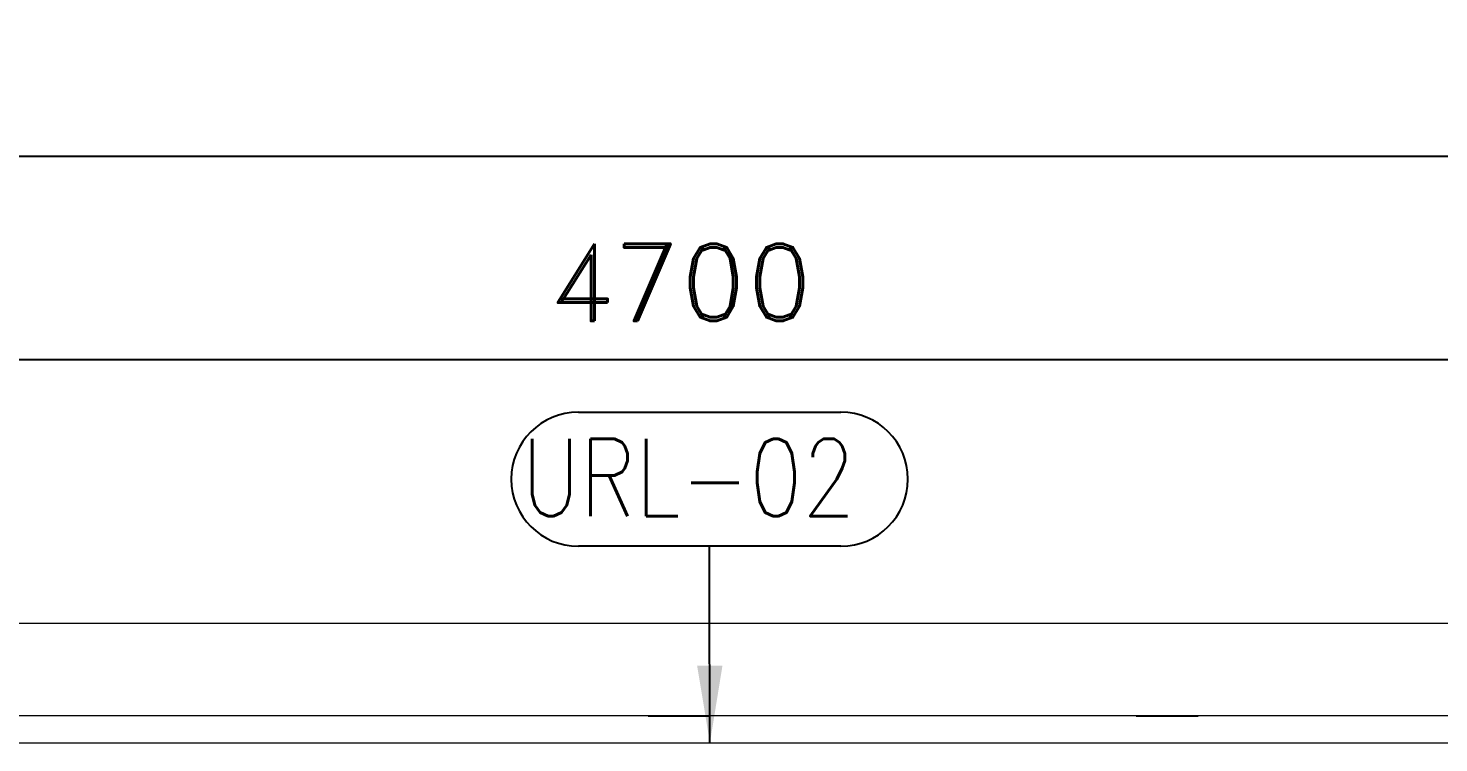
# Model space of a CAD drawing. Header units: millimetres. Extents: x -312439 to 477422, y -331570 to 212570.
# Drawn here: x 348253 to 350536, y 208028 to 209186 of the extents above; entities that cross this region are included whole.
import ezdxf

# ---------------------------------------------------------------- set-up
doc = ezdxf.new("R2010")
doc.units = ezdxf.units.MM
doc.layers.add('ARCONDTEXTO', color=4, linetype='Continuous')
doc.layers.add('TEXTO FORMATO', color=4, linetype='Continuous')
doc.layers.add("MS-110TR'S", color=3, linetype='Continuous', lineweight=5)
doc.styles.add('ROMAND', font='ROMAND.SHX')
doc.styles.add('ROMANS', font='romans.shx', dxfattribs={"height": 187.5})
doc.dimstyles.new('1-50 (MILIMETRO)', dxfattribs={"dimscale": 0, "dimtxt": 125, "dimasz": 125, "dimexe": 100, "dimexo": 100, "dimgap": 50, "dimtad": 0, "dimdec": 0, "dimzin": 0, "dimdsep": 46, "dimtxsty": 'ROMAND', "dimcen": -390, "dimclrd": 1, "dimclre": 1, "dimclrt": 3, "dimadec": 0, "dimazin": 0, "dimtfac": 1, "dimtdec": 0, "dimtix": 1, "dimtmove": 2, "dimatfit": 2, "dimfxl": 1, "dimtvp": 1, "dimtolj": 1, "dimtzin": 0, "dimarcsym": 0})

# ---------------------------------------------------------------- blocks, each defined once
blk = doc.blocks.new('*D6')
at = {"color": 1, "lineweight": -2, "transparency": 16777216}
for p, q in [((342107, 208322.2), (342107, 209078.5)), ((351809.8, 208322.2), (351809.8, 209078.5)), ((342232, 208978.5), (351684.8, 208978.5))]:
    blk.add_line(p, q, dxfattribs=at)
at = {"color": 1, "transparency": 16777216}
for points in [[(342232, 208999.4), (342232, 208957.7), (342107, 208978.5)], [(351684.8, 208999.4), (351684.8, 208957.7), (351809.8, 208978.5)]]:
    blk.add_solid(points, dxfattribs=at)
at = {"layer": 'Defpoints', "color": 0, "transparency": 16777216}
for p in [(351809.8, 208978.5), (342107, 208222.2), (351809.8, 208222.2)]:
    blk.add_point(p, dxfattribs=at)
at = {"color": 3, "transparency": 16777216, "insert": (346958.4, 209103.5), "char_height": 125, "attachment_point": 5, "style": 'ROMAND'}
blk.add_mtext('\\A1;9703', dxfattribs=at)
blk = doc.blocks.new('*D8')
at = {"color": 1, "lineweight": -2, "transparency": 16777216}
for p, q in [((346958.4, 208171.2), (346958.4, 208749)), ((351658.8, 208172.2), (351658.8, 208749)), ((347083.4, 208649), (351533.8, 208649))]:
    blk.add_line(p, q, dxfattribs=at)
at = {"color": 1, "transparency": 16777216}
for points in [[(347083.4, 208669.9), (347083.4, 208628.2), (346958.4, 208649)], [(351533.8, 208669.9), (351533.8, 208628.2), (351658.8, 208649)]]:
    blk.add_solid(points, dxfattribs=at)
at = {"layer": 'Defpoints', "color": 0, "transparency": 16777216}
for p in [(351658.8, 208649), (346958.4, 208071.2), (351658.8, 208072.2)]:
    blk.add_point(p, dxfattribs=at)
at = {"color": 3, "transparency": 16777216, "insert": (349308.6, 208774), "char_height": 125, "attachment_point": 5, "style": 'ROMAND'}
blk.add_mtext('\\A1;4700', dxfattribs=at)

msp = doc.modelspace()

# ---------------------------------------------------------------- linework, layer by layer
at = {"color": 7, "linetype": 'Continuous', "lineweight": 0}
msp.add_line((342107.014, 208222.197, 0), (351809.752, 208222.197, 0), dxfattribs=at)
at = {"color": 1, "elevation": 0}
for points in [[(349143.523, 208563.846), (349568.407, 208563.846)], [(349568.407, 208346.439), (349143.523, 208346.439)]]:
    msp.add_lwpolyline(points, dxfattribs=at)
at = {"color": 1}
for centre, start, end in [((349143.523, 208455.143, 0), 90, 270), ((349568.407, 208455.143, 0), 270, 90)]:
    msp.add_arc(centre, 108.703, start, end, dxfattribs=at)
at = {"layer": "MS-110TR'S", "color": 3, "linetype": 'Continuous', "lineweight": 0}
for p, q in [((342257.014, 208072.197, 0), (351659.752, 208072.197, 0)), ((349256.465, 208072.197, 0), (349256.465, 208071.197, 0)), ((349256.465, 208071.197, 0), (349356.465, 208071.197, 0)), ((349356.465, 208071.197, 0), (349356.465, 208072.197, 0)), ((350046.707, 208072.197, 0), (350046.707, 208071.197, 0)), ((350046.707, 208071.197, 0), (350146.707, 208071.197, 0)), ((350146.707, 208071.197, 0), (350146.707, 208072.197, 0)), ((346959.383, 208028.197, 0), (351658.752, 208028.197, 0))]:
    msp.add_line(p, q, dxfattribs=at)

# ---------------------------------------------------------------- texts
at = {"layer": 'ARCONDTEXTO', "color": 3, "linetype": 'Continuous', "lineweight": -3, "style": 'ROMANS', "width": 0.8}
msp.add_text('URL-02', height=125, dxfattribs=at).set_placement((349051.774, 208395.42, 0))

# ---------------------------------------------------------------- dimensions: what is measured, and where the dimension line sits
for base, p1, p2, picture, middle in [((351809.752, 208978.544, 0), (342107.014, 208222.197, 0), (351809.752, 208222.197, 0), '*D6', (346958.383, 209103.544, 0)), ((351658.752, 208649.025, 0), (346958.383, 208071.197, 0), (351658.752, 208072.197, 0), '*D8', (349308.567, 208774.025, 0))]:
    dim = msp.add_linear_dim(base=base, p1=p1, p2=p2, dimstyle='1-50 (MILIMETRO)', override={"dimscale": 1})
    dim.commit()
    dim.dimension.update_dxf_attribs({"geometry": picture, "text_midpoint": middle})

# ---------------------------------------------------------------- leaders
at = {"layer": 'TEXTO FORMATO'}
msp.add_leader([(349356.465, 208028.197, 0), (349355.965, 208283.116, 0), (349355.965, 208346.439, 0)], dimstyle='1-50 (MILIMETRO)', override={"dimscale": 1}, dxfattribs=at)

doc.saveas('drawing.dxf')
